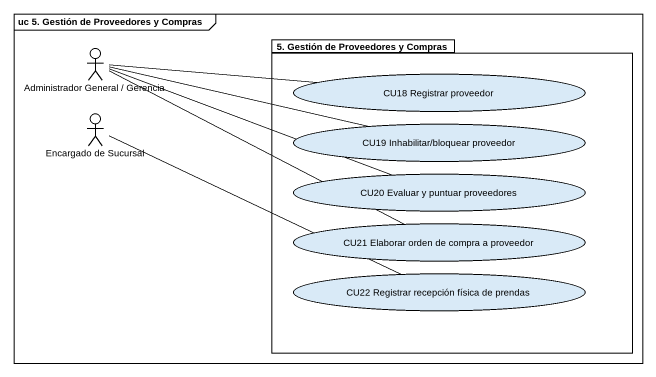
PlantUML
@startuml
mainframe uc 5. Gestión de Proveedores y Compras
actor "Administrador General / Gerencia" as Administrador_General
package "5. Gestión de Proveedores y Compras" as p5_Gestión_de_Proveedores_y {
  usecase "CU18 Registrar proveedor" as CU18_Registrar_proveedor
  usecase "CU19 Inhabilitar/bloquear proveedor" as CU19_Inhabilitar_bloquear
  usecase "CU20 Evaluar y puntuar proveedores" as CU20_Evaluar_y_puntuar
  usecase "CU21 Elaborar orden de compra a proveedor" as CU21_Elaborar_orden_de
  usecase "CU22 Registrar recepción física de prendas" as CU22_Registrar_recepción
}
actor "Encargado de Sucursal" as Encargado_de_Sucursal
Administrador_General -right- CU18_Registrar_proveedor
Administrador_General -right- CU19_Inhabilitar_bloquear
Administrador_General -right- CU20_Evaluar_y_puntuar
Administrador_General -right- CU21_Elaborar_orden_de
Encargado_de_Sucursal -right- CU22_Registrar_recepción
@enduml
